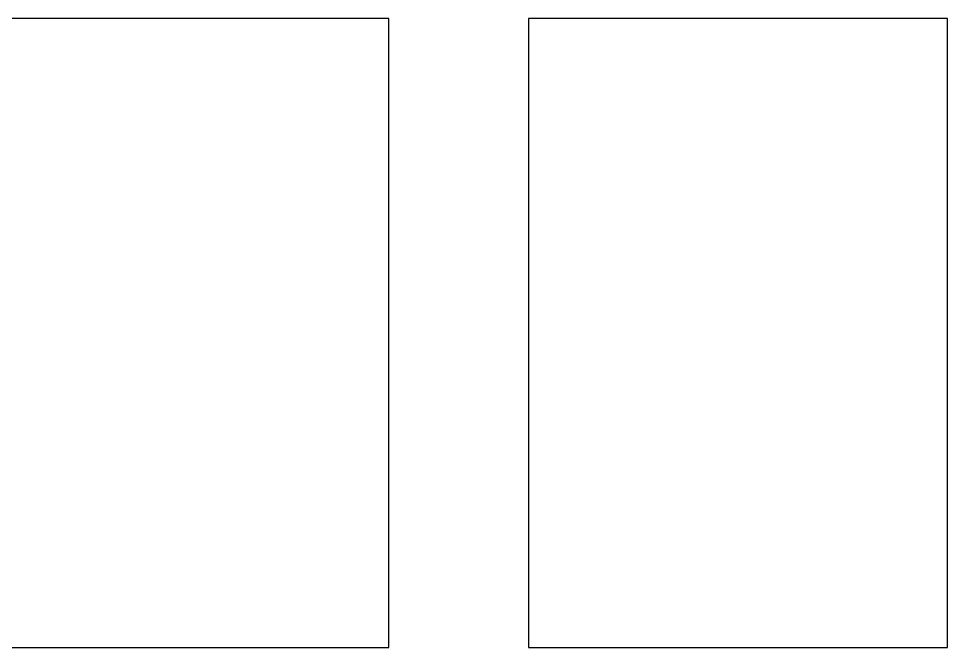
# Model space of a CAD drawing. Header units: millimetres. Extents: x -794868 to -715506, y -16735 to 22434.
# Drawn here: x -728897 to -728232, y 7335 to 7785 of the extents above; entities that cross this region are included whole.
import ezdxf
from ezdxf.xclip import XClip

# ---------------------------------------------------------------- set-up
doc = ezdxf.new("R2010")
doc.units = ezdxf.units.MM
doc.header["$XCLIPFRAME"] = 0
doc.layers.add('000 - WIPEOUT', color=250, linetype='Continuous')
doc.layers.add('A11_ALU.SOLID SHEET', color=2, linetype='Continuous')

# ---------------------------------------------------------------- blocks, each defined once
blk = doc.blocks.new('*U1030')
at = {"color": 3}
for points in [[(-225, -7450), (225, -7450), (225, -7750), (-225, -7750)], [(-225, -7850), (225, -7850), (225, -8150), (-225, -8150)]]:
    blk.add_wipeout(points, dxfattribs=at).dxf.layer = '000 - WIPEOUT'
at = {"layer": 'A11_ALU.SOLID SHEET', "color": 0, "linetype": 'ByBlock'}
for points in [[(-225, -7750), (225, -7750), (225, -7450), (-225, -7450)], [(-225, -8150), (225, -8150), (225, -7850), (-225, -7850)]]:
    blk.add_lwpolyline(points, close=True, dxfattribs=at)
blk = doc.blocks.new('*U2281')
at = {"layer": 'A11_ALU.SOLID SHEET', "color": 0, "linetype": 'ByBlock', "rotation": 90}
blk.add_blockref('*U1030', (8300, 3980.5), dxfattribs=at)

msp = doc.modelspace()

# ---------------------------------------------------------------- block references
at = {"layer": 'A11_ALU.SOLID SHEET'}
ref = msp.add_blockref('*U2281', (-744682.37, 3579.02), dxfattribs=at)
XClip(ref).set_block_clipping_path([(-45801.3280238605, -9620.0077451947), (23704.0078937773, 10334.9999958097)])

doc.saveas('drawing.dxf')
